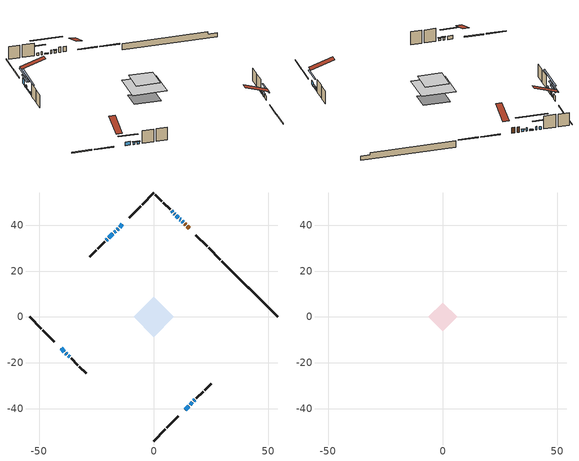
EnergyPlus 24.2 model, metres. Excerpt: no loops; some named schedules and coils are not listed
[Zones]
conditioned space
 floor adiabatic (AdiabaticFloorConstruction): -8.84,0 0,8.84 8.84,0 0,-8.84 z3.36
 floor foundation (Slab1 construction): -6.09,0.81 -0.81,6.09 6.09,-0.81 0.81,-6.09 z-1.49
 wall outside (RimJoist1 construction): 0,-54.14 5.13,-49.01 / -54.14,0 -49.01,-5.13 / 0,54.14 -5.13,49.01 / 29.13,25.01 24,30.14 z0.92:1.22
 wall outside (RimJoist2 construction): 5.78,-48.36 10.77,-43.37 / -48.36,-5.78 -43.37,-10.77 / -5.78,48.36 -10.77,43.37 / 23.35,30.79 18.35,35.79 z0.92:1.22
 wall outside (AdiabaticWallConstruction 1): 15.44,38.7 14.62,39.52 / 13.96,40.18 13.5,40.64 z0.92:2.95
 wall outside (AdiabaticWallConstruction): 12.85,41.29 12.38,41.76 / -20.25,33.89 -20.72,33.42 / 15.89,-38.25 16.83,-37.31 / -38.41,-15.73 -37.94,-16.2 / -37.28,-16.86 -36.76,-17.38 z0.92:1.78; -13.69,40.45 -14.95,39.19 z0.92:2.95; -15.61,38.54 -16.02,38.12 z0.92:1.61; -16.68,37.46 -17.18,36.96 z0.92:2.37; 13.69,-40.45 15.24,-38.9 z0.92:2.47; -40.45,-13.69 -39.06,-15.08 z0.92:2.27; 11.72,42.42 11.45,42.69 / 9.26,44.88 8.98,45.16 / 17.48,-36.66 17.92,-36.22 z0.92:2.14; 10.79,43.35 9.91,44.23 / -17.84,36.3 -19.59,34.55 z0.92:1.35; 8.32,45.82 7.84,46.3 z0.92:1.84
 wall outside (Wall1 construction): 18.57,-35.57 21.58,-32.56 / -36.1,-18.04 -33.1,-21.04 / -21.38,32.76 -24.38,29.76 / 7.18,46.96 4.18,49.96 z0.92:5.8
 wall outside (Wall2 construction): 22.23,-31.91 25.1,-29.04 / -32.44,-21.7 -29.58,-24.56 / -25.04,29.11 -27.9,26.24 / 3.52,50.62 0.66,53.48 z0.92:5.8
 wall foundation (FoundationWall1 construction): 29.79,24.35,-1.49 29.79,24.35,0.92 51.7,2.44,0.92 51.7,2.44,0.07 54.14,0,0.07 54.14,0,-1.49
 window (WindowConstruction): 12.85,41.29 12.38,41.76 z0.92:1.78
 window (WindowConstruction 6): -13.69,40.45 -14.95,39.19 z0.92:2.95
 window (WindowConstruction 7): -15.61,38.53 -16.02,38.12 z0.92:1.61
 window (WindowConstruction 8): -16.68,37.46 -17.18,36.96 z0.92:2.37
 window (WindowConstruction 9): 13.69,-40.45 15.24,-38.9 z0.92:2.47
 window (WindowConstruction 10): -40.45,-13.69 -39.06,-15.08 z0.92:2.27
 window (WindowConstruction 15): 11.72,42.42 11.45,42.69 z0.92:2.14
 window (WindowConstruction 13): 10.79,43.35 9.91,44.23 z0.92:1.35
 window (WindowConstruction 14): -17.84,36.3 -19.59,34.55 z0.92:1.35
 window (WindowConstruction 1): -20.25,33.89 -20.72,33.42 z0.92:1.78
 window (WindowConstruction 2): 15.89,-38.25 16.83,-37.31 z0.92:1.78
 window (WindowConstruction 3): -38.41,-15.73 -37.94,-16.2 z0.92:1.78
 window (WindowConstruction 4): -37.28,-16.86 -36.76,-17.38 z0.92:1.78
 window (WindowConstruction 11): 9.25,44.89 8.98,45.16 z0.92:2.14
 window (WindowConstruction 12): 17.49,-36.65 17.92,-36.22 z0.92:2.14
 window (WindowConstruction 5): 8.32,45.82 7.84,46.3 z0.92:1.83
 door (Door): 15.44,38.7 14.62,39.52 z0.92:2.95
 door (Door 1): 13.96,40.18 13.5,40.64 z0.92:2.95
 ceiling adiabatic (AdiabaticFloorConstruction): 0,-8.84 8.84,0 0,8.84 -8.84,0 z3.36
attic - vented
 floor to conditioned space (Floor1 construction Reversed): -6.25,0 0,6.25 6.25,0 0,-6.25 z5.8
 roof outside (Roof1 construction): 13.04,-41.1,5.8 6.95,-35.02,8.67 5.34,-36.62,8.67 11.43,-42.71,5.8; -41.1,-13.04,5.8 -35.02,-6.95,8.67 -36.62,-5.34,8.67 -42.71,-11.43,5.8; -13.04,41.1,5.8 -6.95,35.02,8.67 -5.34,36.62,8.67 -11.43,42.71,5.8; 16.09,38.05,5.8 10,31.96,8.67 11.61,30.36,8.67 17.7,36.44,5.8
shading: 12.24,41.9 12.99,41.15 13.28,41.44 12.53,42.19 z1.98; -16.82,37.32 -11.83,42.31 -12.12,42.6 -17.11,37.62 z5.59; -17.89,36.25 -13.74,40.4 -14.03,40.69 -18.18,36.54 z4.25; -19.12,35.02 -14.74,39.4 -15.03,39.69 -19.41,35.31 z5.11; 17.1,-37.04 11.83,-42.31 12.12,-42.6 17.39,-37.33 z5.11; -37.2,-16.94 -42.31,-11.83 -42.6,-12.12 -37.49,-17.23 z4.91; 6.15,47.99 14.55,39.59 14.84,39.88 6.44,48.28 z6.67; -23.35,30.79 -14.08,40.06 -14.37,40.36 -23.65,31.08 z6.67; -20.86,33.28 -20.11,34.03 -20.4,34.32 -21.15,33.57 z1.98; 16.97,-37.17 15.75,-38.39 16.04,-38.68 17.26,-37.46 z1.98; -37.73,-16.41 -38.62,-15.52 -38.91,-15.81 -38.02,-16.7 z2.08; -36.62,-17.52 -37.42,-16.72 -37.72,-17.01 -36.91,-17.81 z1.98; 5.97,48.17 10.19,43.95 10.48,44.24 6.26,48.46 z4.47
[Building]
Building 1: Terrain=Suburbs
[Site:Location]
Quebec Intl AP_QC: Latitude {deg}=46.8; Longitude {deg}=-71.38; Time Zone {hr}=-5; Elevation {m}=74; Keep Site Location Information=Yes
[Site:GroundTemperature:Shallow]
0.0108218, -2.24938, -2.43038, -1.3578, 2.94801, 7.23376, 10.9493, 13.303, 13.5029, 11.5886, 7.96783, 3.81355
[Site:WaterMainsTemperature]
Calculation Method=Schedule; Temperature Schedule=mains temperature schedule
[Material] Roughness=Rough; Thermal Absorptance=0.9
Name | Thickness {m} | Conductivity {W/m-K} | Density {kg/m3} | Specific Heat {J/kg-K} | Solar Absorptance | Visible Absorptance
asphalt or fiberglass shingles | 0.00635 | 0.162714 | 1121.4 | 1465.45 | 0.4 | 0.4
ceiling loosefill ins | 0.0846667 | 0.0480833 | 16.02 | 1046.75 | 0.7 | 0.7
ceiling stud and cavity | 0.1397 | 0.369005 | 65.682 | 1177.47 | 0.7 | 0.7
concrete 4.0 in. | 0.1016 | 1.803125 | 2242.8 | 837.4 | 0.7 | 0.7
concrete 8.0 in. | 0.2032 | 1.803125 | 2242.8 | 837.4 | 0.7 | 0.7
door material | 0.04445 | 0.0451087 | 512.64 | 1214.23 | 0.7 | 0.7
exterior vertical ins | 0.0348425 | 0.029427 | 32.04 | 1214.23 | 0.7 | 0.7
floor covering | 0.0127 | 0.0433444 | 54.468 | 1339.84 | 0.6 | 0.6
floor rigid ins; wall rigid ins 1 | 0.512978 | 0.029427 | 32.04 | 1214.23 | 0.7 | 0.7
floor stud and cavity | 0.1397 | 1.75129 | 37.0049 | 1207.88 | 0.7 | 0.7
furniture material conditioned space 1 | 0.1524 | 0.115458 | 640.8 | 1214.23 | 0.6 | 0.6
gypsum board | 0.0127 | 0.160291 | 801 | 837.4 | 0.6 | 0.6
gypsum board 1 | 0.0127 | 0.160291 | 801 | 837.4 | 0.7 | 0.7
osb sheathing 0.5 in. | 0.0127 | 0.115458 | 512.64 | 1214.23 | 0.7 | 0.7
osb sheathing 0.75 in. | 0.01905 | 0.115458 | 512.64 | 1214.23 | 0.7 | 0.7
osb sheathing 2.0 in. | 0.0508 | 0.115458 | 512.64 | 1214.23 | 0.7 | 0.7
rim joist rigid ins; wall rigid ins | 0.051816 | 0.029427 | 32.04 | 1214.23 | 0.7 | 0.7
rim joist stud and cavity | 0.0508 | 0.0547875 | 125.044 | 1163.47 | 0.6 | 0.6
rim joist stud and cavity 1 | 0.0508 | 0.299103 | 50.32683 | 1063.81 | 0.6 | 0.6
wall stud and cavity | 0.1397 | 0.152282 | 139.0536 | 1170.24 | 0.7 | 0.7
wall stud and cavity 1 | 0.1397 | 0.150835 | 139.0536 | 1170.24 | 0.7 | 0.7
wall stud and cavity 2 | 0.0889 | 0.380278 | 52.3479 | 1209.89 | 0.7 | 0.7
wall stud and cavity 3 | 0.0889 | 0.391764 | 83.0341 | 1211.67 | 0.7 | 0.7
wood siding | 0.0254 | 0.102417 | 544.68 | 1172.36 | 0.4 | 0.4
wood siding 1; wood siding 2; wood siding 3 | 0.0254 | 0.102417 | 544.68 | 1172.36 | 0.7 | 0.7
[WindowMaterial:SimpleGlazingSystem]
Name | U-Factor {W/m2-K} | Solar Heat Gain Coefficient
WindowMaterial | 2.44154 | 0.48
WindowMaterial 1 | 2.41315 | 0.49
WindowMaterial 10 | 2.60791 | 0.41
WindowMaterial 11 | 3.04568 | 0.44
WindowMaterial 2 | 2.4211 | 0.49
WindowMaterial 3 | 2.30186 | 0.55
WindowMaterial 4 | 2.5199 | 0.44
WindowMaterial 5 | 2.345014 | 0.52
WindowMaterial 6 | 2.23259 | 0.57
WindowMaterial 7 | 2.16786 | 0.6
WindowMaterial 8 | 2.992306 | 0.59
WindowMaterial 9 | 2.97754 | 0.61
[Construction]
AdiabaticFloorConstruction: floor stud and cavity, floor rigid ins, osb sheathing 0.75 in., floor covering
AdiabaticWallConstruction: wood siding 2, wall rigid ins 1, wall stud and cavity 2, gypsum board
AdiabaticWallConstruction 1: wood siding 3, wall rigid ins 1, wall stud and cavity 2, gypsum board
Door; Door 1: door material
Floor1 construction Reversed: gypsum board, ceiling stud and cavity, ceiling loosefill ins
FoundationWall1 construction: concrete 8.0 in., gypsum board 1
furniture construction conditioned space 1: furniture material conditioned space 1
PartitionWallConstruction: gypsum board, wall stud and cavity 3, gypsum board
RimJoist1 construction: wood siding 1, rim joist rigid ins, osb sheathing 2.0 in., rim joist stud and cavity
RimJoist2 construction: wood siding 1, rim joist stud and cavity 1
Roof1 construction: asphalt or fiberglass shingles
Slab1 construction: concrete 4.0 in.
Wall1 construction: wood siding, wall rigid ins, osb sheathing 0.5 in., wall stud and cavity, gypsum board
Wall2 construction: wood siding, wall rigid ins, osb sheathing 0.5 in., wall stud and cavity 1, gypsum board
WindowConstruction; WindowConstruction 1; WindowConstruction 2; WindowConstruction 3: WindowMaterial
WindowConstruction 10: WindowMaterial 7
WindowConstruction 11: WindowMaterial 8
WindowConstruction 12: WindowMaterial 9
WindowConstruction 13; WindowConstruction 14: WindowMaterial 10
WindowConstruction 15: WindowMaterial 11
WindowConstruction 4: WindowMaterial 1
WindowConstruction 5: WindowMaterial 2
WindowConstruction 6: WindowMaterial 3
WindowConstruction 7: WindowMaterial 4
WindowConstruction 8: WindowMaterial 5
WindowConstruction 9: WindowMaterial 6
[Zone] Multiplier=1; Part of Total Floor Area=Yes
Name | Volume {m3}
attic - vented | 36.3978
conditioned space | 615
[Space]
Name | Zone | Volume {m3}
attic - vented 1 | attic - vented | 36.3978
conditioned space 1 | conditioned space | 615
[ZoneInfiltration:EffectiveLeakageArea]
infil attic - vented 1: Zone or Space=attic - vented 1; Schedule=Always On Discrete; Effective Air Leakage Area {cm2}=2884.8; Stack Coefficient=0.000199559; Wind Coefficient=9.54456e-06
[ZoneMixing]
whole house fan mix: Zone or Space=attic - vented; Schedule=Always On Continuous; Design Flow Rate Calculation Method=Flow/Zone; Design Flow Rate {m3/s}=0; Source Zone or Space=conditioned space
[SurfaceProperty:ExposedFoundationPerimeter]
Slab1: Exposed Perimeter Calculation Method=TotalExposedPerimeter; Total Exposed Perimeter {m}=34.443
[InternalMass] Zone or ZoneList=conditioned space; Space or SpaceList=conditioned space 1
Name | Construction | Surface Area {m2}
furniture mass conditioned space 1 | furniture construction conditioned space 1 | 91.656
partition wall mass | PartitionWallConstruction | 229.14
[Lights]
interior lighting: Zone or ZoneList or Space or SpaceList=conditioned space 1; Schedule=interior lighting schedule; Design Level Calculation Method=LightingLevel; Lighting Level {W}=343.2; Return Air Fraction=0; Fraction Radiant=0.6; Fraction Visible=0.2; Fraction Replaceable=1
[People]
occupants: Zone or ZoneList or Space or SpaceList=conditioned space 1; Number of People Schedule=occupants schedule; Number of People Calculation Method=People; Number of People=3; Fraction Radiant=0.314171; Sensible Heat Fraction=0.56303; Activity Level Schedule=occupants activity schedule; Carbon Dioxide Generation Rate {m3/s-W}=0; Enable ASHRAE 55 Comfort Warnings=No; Mean Radiant Temperature Calculation Type=EnclosureAveraged
[ElectricEquipment] Zone or ZoneList or Space or SpaceList=conditioned space 1; Design Level Calculation Method=EquipmentLevel
Name | Schedule | Design Level {W} | Fraction Latent | Fraction Radiant | Fraction Lost
clothes dryer | clothes dryer schedule | 140.772 | 0.015 | 0.081 | 0.85
clothes washer | clothes washer schedule | 32.1985 | 0.03 | 0.162 | 0.7
cooking range | cooking range schedule | 215.147 | 0.08 | 0.432 | 0.2
dishwasher | dishwasher schedule | 66.8632 | 0.3 | 0.18 | 0.4
fridge | fridge schedule | 72.9452 | 0 | 0.6 | 0
mech vent house fan | mech vent house fan schedule | 0 | 0 | 0 | 1
mech vent house fan cfis | mech vent house fan cfis schedule | 0 | 0 | 0 | 0
mech vent range fan 0 | mech vent range fan 0 schedule | 57 | 0 | 0 | 1
misc plug loads | misc plug loads schedule | 494.7 | 0.045 | 0.513 | 0.1
whole house fan | Always On Discrete | 0 | 0 | 0 | 1
[OtherEquipment] Zone or ZoneList or Space or SpaceList=conditioned space 1; Design Level Calculation Method=EquipmentLevel
Name | Fuel Type | Schedule | Design Level {W} | Fraction Latent | Fraction Radiant | Fraction Lost
clothes dryer 1 | Electricity | clothes dryer schedule | 0 | 0.015 | 0.081 | 0.85
cooking range 1 | Electricity | cooking range schedule | 0 | 0.08 | 0.432 | 0.2
general water use latent | None | general water use schedule | 62.594 | 1 | 0 | 0
general water use sensible | None | general water use schedule | -61.6891 | 0 | 0.6 | 0
mech vent house fan latent load | None | Always On Discrete | 0 | 1 | 0 | 0
mech vent house fan sensible load | None | Always On Discrete | 0 | 0 | 0 | 0
water heater energy adjustment1 | Electricity | Always On Discrete | 0.01 | 0 | 0 | 1
[ZoneInfiltration:DesignFlowRate] Zone or ZoneList or Space or SpaceList=conditioned space 1; Schedule=Always On Discrete; Design Flow Rate Calculation Method=Flow/Zone; Design Flow Rate {m3/s}=0
infil flow; natural vent flow; whole house fan flow
[ZoneControl:Thermostat]
conditioned space Thermostat: Zone or ZoneList=conditioned space; Control Type Schedule=conditioned space Thermostat Schedule; Control 1=conditioned space temperature setpoint; Temperature Difference Between Cutout And Setpoint {deltaC}=0
[ThermostatSetpoint:DualSetpoint]
conditioned space temperature setpoint: Heating Setpoint Temperature Schedule=heating setpoint; Cooling Setpoint Temperature Schedule=cooling setpoint
[AirLoopHVAC:UnitarySystem]
unit heater unitary system: Control Type=Load; Controlling Zone or Thermostat Location=conditioned space; Dehumidification Control Type=None; Availability Schedule=Always On Discrete; Supply Fan=unit heater supply fan; Fan Placement=BlowThrough; Supply Air Fan Operating Mode Schedule=unit heater auto fan schedule; Heating Coil=unit heater htg coil; DX Heating Coil Sizing Ratio=1; Use DOAS DX Cooling Coil=No; Minimum Supply Air Temperature {C}=2; Latent Load Control=SensibleOnlyLoadControl; Cooling Supply Air Flow Rate Method=None; Heating Supply Air Flow Rate Method=SupplyAirFlowRate; Heating Supply Air Flow Rate {m3/s}=0.00141584; No Load Supply Air Flow Rate Method=SupplyAirFlowRate; No Load Supply Air Flow Rate {m3/s}=0; No Load Supply Air Flow Rate Control Set To Low Speed=Yes; Maximum Supply Air Temperature {C}=48.8889; Maximum Outdoor Dry-Bulb Temperature for Supplemental Heater Operation {C}=21; Ancillary On-Cycle Electric Power {W}=0; Ancillary Off-Cycle Electric Power {W}=0
[Zone equipment]
conditioned space: electric baseboard, unit heater unitary system
[Foundation:Kiva]
Foundation Kiva 1: Initial Indoor Air Temperature {C}=18; Wall Height Above Grade {m}=0.919978; Wall Depth Below Slab {m}=0.2032; Custom Block Material Name 1=exterior vertical ins; Custom Block Depth 1 {m}=2.40999; Custom Block X Position 1 {m}=0.2159; Custom Block Z Position 1 {m}=0
[Foundation:Kiva:Settings]
Soil Conductivity {W/m-K}=0.849921; Soil Density {kg/m3}=1842.3; Soil Specific Heat {J/kg-K}=418.7; Ground Solar Absorptivity=0.9; Ground Thermal Absorptivity=0.9; Ground Surface Roughness {m}=0.03; Far-Field Width {m}=40; Deep-Ground Boundary Condition=ZeroFlux; Deep-Ground Depth {m}=40; Minimum Cell Dimension {m}=0.2; Maximum Cell Growth Coefficient=3; Simulation Timestep=Timestep
[Exterior:Lights]
exterior lighting: Schedule=exterior lighting schedule; Design Level {W}=75.6
[EnergyManagementSystem:Sensor] Output:Variable or Output:Meter Index Key=conditioned space
Name | Output:Variable or Output:Meter
conditioned_space_clg_unmet_s | Zone Cooling Setpoint Not Met Time
conditioned_space_htg_unmet_s | Zone Heating Setpoint Not Met Time
fridge_tin_s; tin_s; tin_s_1 | Zone Mean Air Temperature
tout_s | Zone Outdoor Air Drybulb Temperature
win_s | Zone Air Humidity Ratio
[Schedule:Constant]
Name | Hourly Value
Always On Continuous; mech vent house fan schedule; mech vent house fan cfis schedule; Always On Discrete | 1
occupants activity schedule | 117.228
fridge schedule; unit heater auto fan schedule | 0
[Schedule:Week:Daily]
interior lighting schedule Week Rule - Jan1-Jan27: interior lighting schedule day, interior lighting schedule day, interior lighting schedule day, interior lighting schedule day, interior lighting schedule day, interior lighting schedule day, interior lighting schedule day, interior lighting schedule default day, interior lighting schedule default day, interior lighting schedule default day, interior lighting schedule default day, interior lighting schedule default day
interior lighting schedule Week Rule - Jan28-Feb3: interior lighting schedule day, interior lighting schedule day, interior lighting schedule day, interior lighting schedule day, interior lighting schedule day 1, interior lighting schedule day 1, interior lighting schedule day 1, interior lighting schedule default day, interior lighting schedule default day, interior lighting schedule default day, interior lighting schedule default day, interior lighting schedule default day
interior lighting schedule Week Rule - Feb4-Feb24: interior lighting schedule day 1, interior lighting schedule day 1, interior lighting schedule day 1, interior lighting schedule day 1, interior lighting schedule day 1, interior lighting schedule day 1, interior lighting schedule day 1, interior lighting schedule default day, interior lighting schedule default day, interior lighting schedule default day, interior lighting schedule default day, interior lighting schedule default day
interior lighting schedule Week Rule - Feb25-Mar3: interior lighting schedule day 1, interior lighting schedule day 1, interior lighting schedule day 1, interior lighting schedule day 1, interior lighting schedule day 2, interior lighting schedule day 2, interior lighting schedule day 2, interior lighting schedule default day, interior lighting schedule default day, interior lighting schedule default day, interior lighting schedule default day, interior lighting schedule default day
interior lighting schedule Week Rule - Mar4-Mar31: interior lighting schedule day 2, interior lighting schedule day 2, interior lighting schedule day 2, interior lighting schedule day 2, interior lighting schedule day 2, interior lighting schedule day 2, interior lighting schedule day 2, interior lighting schedule default day, interior lighting schedule default day, interior lighting schedule default day, interior lighting schedule default day, interior lighting schedule default day
interior lighting schedule Week Rule - Apr1-Apr28: interior lighting schedule day 3, interior lighting schedule day 3, interior lighting schedule day 3, interior lighting schedule day 3, interior lighting schedule day 3, interior lighting schedule day 3, interior lighting schedule day 3, interior lighting schedule default day, interior lighting schedule default day, interior lighting schedule default day, interior lighting schedule default day, interior lighting schedule default day
interior lighting schedule Week Rule - Apr29-May5: interior lighting schedule day 3, interior lighting schedule day 3, interior lighting schedule day 4, interior lighting schedule day 4, interior lighting schedule day 4, interior lighting schedule day 4, interior lighting schedule day 4, interior lighting schedule default day, interior lighting schedule default day, interior lighting schedule default day, interior lighting schedule default day, interior lighting schedule default day
interior lighting schedule Week Rule - May6-May26: interior lighting schedule day 4, interior lighting schedule day 4, interior lighting schedule day 4, interior lighting schedule day 4, interior lighting schedule day 4, interior lighting schedule day 4, interior lighting schedule day 4, interior lighting schedule default day, interior lighting schedule default day, interior lighting schedule default day, interior lighting schedule default day, interior lighting schedule default day
interior lighting schedule Week Rule - May27-Jun2: interior lighting schedule day 4, interior lighting schedule day 4, interior lighting schedule day 4, interior lighting schedule day 4, interior lighting schedule day 4, interior lighting schedule day 5, interior lighting schedule day 5, interior lighting schedule default day, interior lighting schedule default day, interior lighting schedule default day, interior lighting schedule default day, interior lighting schedule default day
interior lighting schedule Week Rule - Jun3-Jun30: interior lighting schedule day 5, interior lighting schedule day 5, interior lighting schedule day 5, interior lighting schedule day 5, interior lighting schedule day 5, interior lighting schedule day 5, interior lighting schedule day 5, interior lighting schedule default day, interior lighting schedule default day, interior lighting schedule default day, interior lighting schedule default day, interior lighting schedule default day
interior lighting schedule Week Rule - Jul1-Jul28: interior lighting schedule day 6, interior lighting schedule day 6, interior lighting schedule day 6, interior lighting schedule day 6, interior lighting schedule day 6, interior lighting schedule day 6, interior lighting schedule day 6, interior lighting schedule default day, interior lighting schedule default day, interior lighting schedule default day, interior lighting schedule default day, interior lighting schedule default day
interior lighting schedule Week Rule - Jul29-Aug4: interior lighting schedule day 6, interior lighting schedule day 6, interior lighting schedule day 6, interior lighting schedule day 7, interior lighting schedule day 7, interior lighting schedule day 7, interior lighting schedule day 7, interior lighting schedule default day, interior lighting schedule default day, interior lighting schedule default day, interior lighting schedule default day, interior lighting schedule default day
interior lighting schedule Week Rule - Aug5-Aug25: interior lighting schedule day 7, interior lighting schedule day 7, interior lighting schedule day 7, interior lighting schedule day 7, interior lighting schedule day 7, interior lighting schedule day 7, interior lighting schedule day 7, interior lighting schedule default day, interior lighting schedule default day, interior lighting schedule default day, interior lighting schedule default day, interior lighting schedule default day
interior lighting schedule Week Rule - Aug26-Sep1: interior lighting schedule day 7, interior lighting schedule day 7, interior lighting schedule day 7, interior lighting schedule day 7, interior lighting schedule day 7, interior lighting schedule day 7, interior lighting schedule day 8, interior lighting schedule default day, interior lighting schedule default day, interior lighting schedule default day, interior lighting schedule default day, interior lighting schedule default day
interior lighting schedule Week Rule - Sep2-Sep29: interior lighting schedule day 8, interior lighting schedule day 8, interior lighting schedule day 8, interior lighting schedule day 8, interior lighting schedule day 8, interior lighting schedule day 8, interior lighting schedule day 8, interior lighting schedule default day, interior lighting schedule default day, interior lighting schedule default day, interior lighting schedule default day, interior lighting schedule default day
interior lighting schedule Week Rule - Sep30-Oct6: interior lighting schedule day 8, interior lighting schedule day 9, interior lighting schedule day 9, interior lighting schedule day 9, interior lighting schedule day 9, interior lighting schedule day 9, interior lighting schedule day 9, interior lighting schedule default day, interior lighting schedule default day, interior lighting schedule default day, interior lighting schedule default day, interior lighting schedule default day
interior lighting schedule Week Rule - Oct7-Oct27: interior lighting schedule day 9, interior lighting schedule day 9, interior lighting schedule day 9, interior lighting schedule day 9, interior lighting schedule day 9, interior lighting schedule day 9, interior lighting schedule day 9, interior lighting schedule default day, interior lighting schedule default day, interior lighting schedule default day, interior lighting schedule default day, interior lighting schedule default day
interior lighting schedule Week Rule - Oct28-Nov3: interior lighting schedule day 9, interior lighting schedule day 9, interior lighting schedule day 9, interior lighting schedule day 9, interior lighting schedule day 10, interior lighting schedule day 10, interior lighting schedule day 10, interior lighting schedule default day, interior lighting schedule default day, interior lighting schedule default day, interior lighting schedule default day, interior lighting schedule default day
interior lighting schedule Week Rule - Nov4-Nov24: interior lighting schedule day 10, interior lighting schedule day 10, interior lighting schedule day 10, interior lighting schedule day 10, interior lighting schedule day 10, interior lighting schedule day 10, interior lighting schedule day 10, interior lighting schedule default day, interior lighting schedule default day, interior lighting schedule default day, interior lighting schedule default day, interior lighting schedule default day
interior lighting schedule Week Rule - Nov25-Dec1: interior lighting schedule day 10, interior lighting schedule day 10, interior lighting schedule day 10, interior lighting schedule day 10, interior lighting schedule day 10, interior lighting schedule day 10, interior lighting schedule day 11, interior lighting schedule default day, interior lighting schedule default day, interior lighting schedule default day, interior lighting schedule default day, interior lighting schedule default day
interior lighting schedule Week Rule - Dec2-Dec31: interior lighting schedule day 11, interior lighting schedule day 11, interior lighting schedule day 11, interior lighting schedule day 11, interior lighting schedule day 11, interior lighting schedule day 11, interior lighting schedule day 11, interior lighting schedule default day, interior lighting schedule default day, interior lighting schedule default day, interior lighting schedule default day, interior lighting schedule default day
occupants schedule Week Rule - Jan1-Dec31: occupants schedule day, occupants schedule day, occupants schedule day, occupants schedule day, occupants schedule day, occupants schedule day, occupants schedule day, occupants schedule default day, occupants schedule default day, occupants schedule default day, occupants schedule default day, occupants schedule default day
clothes dryer schedule Week Rule - Jan1-Dec31: clothes dryer schedule day, clothes dryer schedule day, clothes dryer schedule day, clothes dryer schedule day, clothes dryer schedule day, clothes dryer schedule day, clothes dryer schedule day, clothes dryer schedule default day, clothes dryer schedule default day, clothes dryer schedule default day, clothes dryer schedule default day, clothes dryer schedule default day
clothes washer schedule Week Rule - Jan1-Dec31: clothes washer schedule day, clothes washer schedule day, clothes washer schedule day, clothes washer schedule day, clothes washer schedule day, clothes washer schedule day, clothes washer schedule day, clothes washer schedule default day, clothes washer schedule default day, clothes washer schedule default day, clothes washer schedule default day, clothes washer schedule default day
cooking range schedule Week Rule - Jan1-Dec31: cooking range schedule day, cooking range schedule day, cooking range schedule day, cooking range schedule day, cooking range schedule day, cooking range schedule day, cooking range schedule day, cooking range schedule default day, cooking range schedule default day, cooking range schedule default day, cooking range schedule default day, cooking range schedule default day
dishwasher schedule Week Rule - Jan1-Dec31: dishwasher schedule day, dishwasher schedule day, dishwasher schedule day, dishwasher schedule day, dishwasher schedule day, dishwasher schedule day, dishwasher schedule day, dishwasher schedule default day, dishwasher schedule default day, dishwasher schedule default day, dishwasher schedule default day, dishwasher schedule default day
mech vent range fan 0 schedule Week Rule - Jan1-Dec31: mech vent range fan 0 schedule day, mech vent range fan 0 schedule day, mech vent range fan 0 schedule day, mech vent range fan 0 schedule day, mech vent range fan 0 schedule day, mech vent range fan 0 schedule day, mech vent range fan 0 schedule day, mech vent range fan 0 schedule default day, mech vent range fan 0 schedule default day, mech vent range fan 0 schedule default day, mech vent range fan 0 schedule default day, mech vent range fan 0 schedule default day
misc plug loads schedule Week Rule - Jan1-Dec31: misc plug loads schedule day, misc plug loads schedule day, misc plug loads schedule day, misc plug loads schedule day, misc plug loads schedule day, misc plug loads schedule day, misc plug loads schedule day, misc plug loads schedule default day, misc plug loads schedule default day, misc plug loads schedule default day, misc plug loads schedule default day, misc plug loads schedule default day
general water use schedule Week Rule - Jan1-Dec31: general water use schedule day, general water use schedule day, general water use schedule day, general water use schedule day, general water use schedule day, general water use schedule day, general water use schedule day, general water use schedule default day, general water use schedule default day, general water use schedule default day, general water use schedule default day, general water use schedule default day
exterior lighting schedule Week Rule - Jan1-Jan27: exterior lighting schedule day, exterior lighting schedule day, exterior lighting schedule day, exterior lighting schedule day, exterior lighting schedule day, exterior lighting schedule day, exterior lighting schedule day, exterior lighting schedule default day, exterior lighting schedule default day, exterior lighting schedule default day, exterior lighting schedule default day, exterior lighting schedule default day
exterior lighting schedule Week Rule - Jan28-Feb3: exterior lighting schedule day, exterior lighting schedule day, exterior lighting schedule day, exterior lighting schedule day, exterior lighting schedule day 1, exterior lighting schedule day 1, exterior lighting schedule day 1, exterior lighting schedule default day, exterior lighting schedule default day, exterior lighting schedule default day, exterior lighting schedule default day, exterior lighting schedule default day
exterior lighting schedule Week Rule - Feb4-Feb24: exterior lighting schedule day 1, exterior lighting schedule day 1, exterior lighting schedule day 1, exterior lighting schedule day 1, exterior lighting schedule day 1, exterior lighting schedule day 1, exterior lighting schedule day 1, exterior lighting schedule default day, exterior lighting schedule default day, exterior lighting schedule default day, exterior lighting schedule default day, exterior lighting schedule default day
exterior lighting schedule Week Rule - Feb25-Mar3: exterior lighting schedule day 1, exterior lighting schedule day 1, exterior lighting schedule day 1, exterior lighting schedule day 1, exterior lighting schedule day 2, exterior lighting schedule day 2, exterior lighting schedule day 2, exterior lighting schedule default day, exterior lighting schedule default day, exterior lighting schedule default day, exterior lighting schedule default day, exterior lighting schedule default day
exterior lighting schedule Week Rule - Mar4-Mar31: exterior lighting schedule day 2, exterior lighting schedule day 2, exterior lighting schedule day 2, exterior lighting schedule day 2, exterior lighting schedule day 2, exterior lighting schedule day 2, exterior lighting schedule day 2, exterior lighting schedule default day, exterior lighting schedule default day, exterior lighting schedule default day, exterior lighting schedule default day, exterior lighting schedule default day
exterior lighting schedule Week Rule - Apr1-Apr28: exterior lighting schedule day 3, exterior lighting schedule day 3, exterior lighting schedule day 3, exterior lighting schedule day 3, exterior lighting schedule day 3, exterior lighting schedule day 3, exterior lighting schedule day 3, exterior lighting schedule default day, exterior lighting schedule default day, exterior lighting schedule default day, exterior lighting schedule default day, exterior lighting schedule default day
exterior lighting schedule Week Rule - Apr29-May5: exterior lighting schedule day 3, exterior lighting schedule day 3, exterior lighting schedule day 4, exterior lighting schedule day 4, exterior lighting schedule day 4, exterior lighting schedule day 4, exterior lighting schedule day 4, exterior lighting schedule default day, exterior lighting schedule default day, exterior lighting schedule default day, exterior lighting schedule default day, exterior lighting schedule default day
exterior lighting schedule Week Rule - May6-May26: exterior lighting schedule day 4, exterior lighting schedule day 4, exterior lighting schedule day 4, exterior lighting schedule day 4, exterior lighting schedule day 4, exterior lighting schedule day 4, exterior lighting schedule day 4, exterior lighting schedule default day, exterior lighting schedule default day, exterior lighting schedule default day, exterior lighting schedule default day, exterior lighting schedule default day
exterior lighting schedule Week Rule - May27-Jun2: exterior lighting schedule day 4, exterior lighting schedule day 4, exterior lighting schedule day 4, exterior lighting schedule day 4, exterior lighting schedule day 4, exterior lighting schedule day 5, exterior lighting schedule day 5, exterior lighting schedule default day, exterior lighting schedule default day, exterior lighting schedule default day, exterior lighting schedule default day, exterior lighting schedule default day
exterior lighting schedule Week Rule - Jun3-Jun30: exterior lighting schedule day 5, exterior lighting schedule day 5, exterior lighting schedule day 5, exterior lighting schedule day 5, exterior lighting schedule day 5, exterior lighting schedule day 5, exterior lighting schedule day 5, exterior lighting schedule default day, exterior lighting schedule default day, exterior lighting schedule default day, exterior lighting schedule default day, exterior lighting schedule default day
exterior lighting schedule Week Rule - Jul1-Jul28: exterior lighting schedule day 6, exterior lighting schedule day 6, exterior lighting schedule day 6, exterior lighting schedule day 6, exterior lighting schedule day 6, exterior lighting schedule day 6, exterior lighting schedule day 6, exterior lighting schedule default day, exterior lighting schedule default day, exterior lighting schedule default day, exterior lighting schedule default day, exterior lighting schedule default day
exterior lighting schedule Week Rule - Jul29-Aug4: exterior lighting schedule day 6, exterior lighting schedule day 6, exterior lighting schedule day 6, exterior lighting schedule day 7, exterior lighting schedule day 7, exterior lighting schedule day 7, exterior lighting schedule day 7, exterior lighting schedule default day, exterior lighting schedule default day, exterior lighting schedule default day, exterior lighting schedule default day, exterior lighting schedule default day
exterior lighting schedule Week Rule - Aug5-Aug25: exterior lighting schedule day 7, exterior lighting schedule day 7, exterior lighting schedule day 7, exterior lighting schedule day 7, exterior lighting schedule day 7, exterior lighting schedule day 7, exterior lighting schedule day 7, exterior lighting schedule default day, exterior lighting schedule default day, exterior lighting schedule default day, exterior lighting schedule default day, exterior lighting schedule default day
[Schedule:Year]
interior lighting schedule: interior lighting schedule Week Rule - Jan1-Jan27, 1, 1, 1, 27, interior lighting schedule Week Rule - Jan28-Feb3, 1, 28, 2, 3, interior lighting schedule Week Rule - Feb4-Feb24, 2, 4, 2, 24, interior lighting schedule Week Rule - Feb25-Mar3, 2, 25, 3, 3, interior lighting schedule Week Rule - Mar4-Mar31, 3, 4, 3, 31, interior lighting schedule Week Rule - Apr1-Apr28, 4, 1, 4, 28, interior lighting schedule Week Rule - Apr29-May5, 4, 29, 5, 5, interior lighting schedule Week Rule - May6-May26, 5, 6, 5, 26, interior lighting schedule Week Rule - May27-Jun2, 5, 27, 6, 2, interior lighting schedule Week Rule - Jun3-Jun30, 6, 3, 6, 30, interior lighting schedule Week Rule - Jul1-Jul28, 7, 1, 7, 28, interior lighting schedule Week Rule - Jul29-Aug4, 7, 29, 8, 4, interior lighting schedule Week Rule - Aug5-Aug25, 8, 5, 8, 25, interior lighting schedule Week Rule - Aug26-Sep1, 8, 26, 9, 1, interior lighting schedule Week Rule - Sep2-Sep29, 9, 2, 9, 29, interior lighting schedule Week Rule - Sep30-Oct6, 9, 30, 10, 6, interior lighting schedule Week Rule - Oct7-Oct27, 10, 7, 10, 27, interior lighting schedule Week Rule - Oct28-Nov3, 10, 28, 11, 3, interior lighting schedule Week Rule - Nov4-Nov24, 11, 4, 11, 24, interior lighting schedule Week Rule - Nov25-Dec1, 11, 25, 12, 1, interior lighting schedule Week Rule - Dec2-Dec31, 12, 2, 12, 31
occupants schedule: occupants schedule Week Rule - Jan1-Dec31, 1, 1, 12, 31
clothes dryer schedule: clothes dryer schedule Week Rule - Jan1-Dec31, 1, 1, 12, 31
clothes washer schedule: clothes washer schedule Week Rule - Jan1-Dec31, 1, 1, 12, 31
cooking range schedule: cooking range schedule Week Rule - Jan1-Dec31, 1, 1, 12, 31
dishwasher schedule: dishwasher schedule Week Rule - Jan1-Dec31, 1, 1, 12, 31
mech vent range fan 0 schedule: mech vent range fan 0 schedule Week Rule - Jan1-Dec31, 1, 1, 12, 31
misc plug loads schedule: misc plug loads schedule Week Rule - Jan1-Dec31, 1, 1, 12, 31
general water use schedule: general water use schedule Week Rule - Jan1-Dec31, 1, 1, 12, 31
exterior lighting schedule: exterior lighting schedule Week Rule - Jan1-Jan27, 1, 1, 1, 27, exterior lighting schedule Week Rule - Jan28-Feb3, 1, 28, 2, 3, exterior lighting schedule Week Rule - Feb4-Feb24, 2, 4, 2, 24, exterior lighting schedule Week Rule - Feb25-Mar3, 2, 25, 3, 3, exterior lighting schedule Week Rule - Mar4-Mar31, 3, 4, 3, 31, exterior lighting schedule Week Rule - Apr1-Apr28, 4, 1, 4, 28, exterior lighting schedule Week Rule - Apr29-May5, 4, 29, 5, 5, exterior lighting schedule Week Rule - May6-May26, 5, 6, 5, 26, exterior lighting schedule Week Rule - May27-Jun2, 5, 27, 6, 2, exterior lighting schedule Week Rule - Jun3-Jun30, 6, 3, 6, 30, exterior lighting schedule Week Rule - Jul1-Jul28, 7, 1, 7, 28, exterior lighting schedule Week Rule - Jul29-Aug4, 7, 29, 8, 4, exterior lighting schedule Week Rule - Aug5-Aug25, 8, 5, 8, 25, exterior lighting schedule Week Rule - Aug26-Sep1, 8, 26, 9, 1, exterior lighting schedule Week Rule - Sep2-Sep29, 9, 2, 9, 29, exterior lighting schedule Week Rule - Sep30-Oct6, 9, 30, 10, 6, exterior lighting schedule Week Rule - Oct7-Oct27, 10, 7, 10, 27, exterior lighting schedule Week Rule - Oct28-Nov3, 10, 28, 11, 3, exterior lighting schedule Week Rule - Nov4-Nov24, 11, 4, 11, 24, exterior lighting schedule Week Rule - Nov25-Dec1, 11, 25, 12, 1, exterior lighting schedule Week Rule - Dec2-Dec31, 12, 2, 12, 31
[Schedule:Compact]
conditioned space Thermostat Schedule: Through: 12/31, For: AllDays, Until: 24:00, 4
mains temperature schedule: Through: 01/01, For: AllDays, Until: 24:00, 5.175, Through: 01/02, For: AllDays, Until: 24:00, 5.10167, Through: 01/03, For: AllDays, Until: 24:00, 5.02889, Through: 01/04, For: AllDays, Until: 24:00, 4.95778, Through: 01/05, For: AllDays, Until: 24:00, 4.88778, Through: 01/06, For: AllDays, Until: 24:00, 4.81833, Through: 01/07, For: AllDays, Until: 24:00, 4.75056, Through: 01/08, For: AllDays, Until: 24:00, 4.68389, Through: 01/09, For: AllDays, Until: 24:00, 4.61833, Through: 01/10, For: AllDays, Until: 24:00, 4.55389, Through: 01/11, For: AllDays, Until: 24:00, 4.49056, Through: 01/12, For: AllDays, Until: 24:00, 4.42889, Through: 01/13, For: AllDays, Until: 24:00, 4.36778, Through: 01/14, For: AllDays, Until: 24:00, 4.30889, Through: 01/15, For: AllDays, Until: 24:00, 4.25056, Through: 01/16, For: AllDays, Until: 24:00, 4.19389, Through: 01/17, For: AllDays, Until: 24:00, 4.13833, Through: 01/18, For: AllDays, Until: 24:00, 4.08444, Through: 01/19, For: AllDays, Until: 24:00, 4.03167, Through: 01/20, For: AllDays, Until: 24:00, 3.98056, Through: 01/21, For: AllDays, Until: 24:00, 3.93056, Through: 01/22, For: AllDays, Until: 24:00, 3.88222, Through: 01/23, For: AllDays, Until: 24:00, 3.835, Through: 01/24, For: AllDays, Until: 24:00, 3.78944, Through: 01/25, For: AllDays, Until: 24:00, 3.74556, Through: 01/26, For: AllDays, Until: 24:00, 3.70278, Through: 01/27, For: AllDays, Until: 24:00, 3.66167, Through: 01/28, For: AllDays, Until: 24:00, 3.62167, Through: 01/29, For: AllDays, Until: 24:00, 3.58389, Through: 01/30, For: AllDays, Until: 24:00, 3.54722, Through: 01/31, For: AllDays, Until: 24:00, 3.51167, Through: 02/01, For: AllDays, Until: 24:00, 3.47833, Through: 02/02, For: AllDays, Until: 24:00, 3.44611, Through: 02/03, For: AllDays, Until: 24:00, 3.41556, Through: 02/04, For: AllDays, Until: 24:00, 3.38667, Through: 02/05, For: AllDays, Until: 24:00, 3.35944, Through: 02/06, For: AllDays, Until: 24:00, 3.33389, Through: 02/07, For: AllDays, Until: 24:00, 3.30944, Through: 02/08, For: AllDays, Until: 24:00, 3.28667, Through: 02/09, For: AllDays, Until: 24:00, 3.26611, Through: 02/10, For: AllDays, Until: 24:00, 3.24667, Through: 02/11, For: AllDays, Until: 24:00, 3.22889, Through: 02/12, For: AllDays, Until: 24:00, 3.21278, Through: 02/13, For: AllDays, Until: 24:00, 3.19833, Through: 02/14, For: AllDays, Until: 24:00, 3.18556, Through: 02/15, For: AllDays, Until: 24:00, 3.17389, Through: 02/16, For: AllDays, Until: 24:00, 3.16444, Through: 02/17, For: AllDays, Until: 24:00, 3.15667, Through: 02/18, For: AllDays, Until: 24:00, 3.15056, Through: 02/19, For: AllDays, Until: 24:00, 3.14556, Through: 02/20, For: AllDays, Until: 24:00, 3.14278, Through: 02/21, For: AllDays, Until: 24:00, 3.14111, Through: 02/22, For: AllDays, Until: 24:00, 3.14167, Through: 02/23, For: AllDays, Until: 24:00, 3.14333, Through: 02/24, For: AllDays, Until: 24:00, 3.14722, Through: 02/25, For: AllDays, Until: 24:00, 3.15222, Through: 02/26, For: AllDays, Until: 24:00, 3.15944, Through: 02/27, For: AllDays, Until: 24:00, 3.16778, Through: 02/28, For: AllDays, Until: 24:00, 3.17778, Through: 03/01, For: AllDays, Until: 24:00, 3.18944, Through: 03/02, For: AllDays, Until: 24:00, 3.20333, Through: 03/03, For: AllDays, Until: 24:00, 3.21833, Through: 03/04, For: AllDays, Until: 24:00, 3.235, Through: 03/05, For: AllDays, Until: 24:00, 3.25333, Through: 03/06, For: AllDays, Until: 24:00, 3.27333, Through: 03/07, For: AllDays, Until: 24:00, 3.29444, Through: 03/08, For: AllDays, Until: 24:00, 3.31778, Through: 03/09, For: AllDays, Until: 24:00, 3.34222, Through: 03/10, For: AllDays, Until: 24:00, 3.36889, Through: 03/11, For: AllDays, Until: 24:00, 3.39667, Through: 03/12, For: AllDays, Until: 24:00, 3.42611, Through: 03/13, For: AllDays, Until: 24:00, 3.45722, Through: 03/14, For: AllDays, Until: 24:00, 3.49, Through: 03/15, For: AllDays, Until: 24:00, 3.52389, Through: 03/16, For: AllDays, Until: 24:00, 3.55944, Through: 03/17, For: AllDays, Until: 24:00, 3.59667, Through: 03/18, For: AllDays, Until: 24:00, 3.63556, Through: 03/19, For: AllDays, Until: 24:00, 3.67556, Through: 03/20, For: AllDays, Until: 24:00, 3.71722, Through: 03/21, For: AllDays, Until: 24:00, 3.76056, Through: 03/22, For: AllDays, Until: 24:00, 3.80556, Through: 03/23, For: AllDays, Until: 24:00, 3.85111, Through: 03/24, For: AllDays, Until: 24:00, 3.89889, Through: 03/25, For: AllDays, Until: 24:00, 3.94778, Through: 03/26, For: AllDays, Until: 24:00, 3.99833, Through: 03/27, For: AllDays, Until: 24:00, 4.05, Through: 03/28, For: AllDays, Until: 24:00, 4.10333, Through: 03/29, For: AllDays, Until: 24:00, 4.15778, Through: 03/30, For: AllDays, Until: 24:00, 4.21333, Through: 03/31, For: AllDays, Until: 24:00, 4.27056, Through: 04/01, For: AllDays, Until: 24:00, 4.32944, Through: 04/02, For: AllDays, Until: 24:00, 4.38889, Through: 04/03, For: AllDays, Until: 24:00, 4.45, Through: 04/04, For: AllDays, Until: 24:00, 4.51222, Through: 04/05, For: AllDays, Until: 24:00, 4.57611, Through: 04/06, For: AllDays, Until: 24:00, 4.64056, Through: 04/07, For: AllDays, Until: 24:00, 4.70667, Through: 04/08, For: AllDays, Until: 24:00, 4.77389, Through: 04/09, For: AllDays, Until: 24:00, 4.84222, Through: 04/10, For: AllDays, Until: 24:00, 4.91167, Through: 04/11, For: AllDays, Until: 24:00, 4.98278, Through: 04/12, For: AllDays, Until: 24:00, 5.05444, Through: 04/13, For: AllDays, Until: 24:00, 5.12722, Through: 04/14, For: AllDays, Until: 24:00, 5.20111, Through: 04/15, For: AllDays, Until: 24:00, 5.27611, Through: 04/16, For: AllDays, Until: 24:00, 5.35167, Through: 04/17, For: AllDays, Until: 24:00, 5.42889, Through: 04/18, For: AllDays, Until: 24:00, 5.50667, Through: 04/19, For: AllDays, Until: 24:00, 5.58556, Through: 04/20, For: AllDays, Until: 24:00, 5.665, Through: 04/21, For: AllDays, Until: 24:00, 5.74611, Through: 04/22, For: AllDays, Until: 24:00, 5.82722, Through: 04/23, For: AllDays, Until: 24:00, 5.91, Through: 04/24, For: AllDays, Until: 24:00, 5.99278, Through: 04/25, For: AllDays, Until: 24:00, 6.07722, Through: 04/26, For: AllDays, Until: 24:00, 6.16167, Through: 04/27, For: AllDays, Until: 24:00, 6.24722, Through: 04/28, For: AllDays, Until: 24:00, 6.33389, Through: 04/29, For: AllDays, Until: 24:00, 6.42056, Through: 04/30, For: AllDays, Until: 24:00, 6.50833, Through: 05/01, For: AllDays, Until: 24:00, 6.59667, Through: 05/02, For: AllDays, Until: 24:00, 6.68556, Through: 05/03, For: AllDays, Until: 24:00, 6.775, Through: 05/04, For: AllDays, Until: 24:00, 6.86556, Through: 05/05, For: AllDays, Until: 24:00, 6.95611, Through: 05/06, For: AllDays, Until: 24:00, 7.04722, Through: 05/07, For: AllDays, Until: 24:00, 7.13889, Through: 05/08, For: AllDays, Until: 24:00, 7.23111, Through: 05/09, For: AllDays, Until: 24:00, 7.32333, Through: 05/10, For: AllDays, Until: 24:00, 7.41667, Through: 05/11, For: AllDays, Until: 24:00, 7.51, Through: 05/12, For: AllDays, Until: 24:00, 7.60389, Through: 05/13, For: AllDays, Until: 24:00, 7.69778, Through: 05/14, For: AllDays, Until: 24:00, 7.79222, Through: 05/15, For: AllDays, Until: 24:00, 7.88667, Through: 05/16, For: AllDays, Until: 24:00, 7.98167, Through: 05/17, For: AllDays, Until: 24:00, 8.07667, Through: 05/18, For: AllDays, Until: 24:00, 8.17167, Through: 05/19, For: AllDays, Until: 24:00, 8.26722, Through: 05/20, For: AllDays, Until: 24:00, 8.36278, Through: 05/21, For: AllDays, Until: 24:00, 8.45833, Through: 05/22, For: AllDays, Until: 24:00, 8.55444, Through: 05/23, For: AllDays, Until: 24:00, 8.65, Through: 05/24, For: AllDays, Until: 24:00, 8.74611, Through: 05/25, For: AllDays, Until: 24:00, 8.84167, Through: 05/26, For: AllDays, Until: 24:00, 8.93722, Through: 05/27, For: AllDays, Until: 24:00, 9.03333, Through: 05/28, For: AllDays, Until: 24:00, 9.12889, Through: 05/29, For: AllDays, Until: 24:00, 9.22389, Through: 05/30, For: AllDays, Until: 24:00, 9.31944, Through: 05/31, For: AllDays, Until: 24:00, 9.41444, Through: 06/01, For: AllDays, Until: 24:00, 9.50944, Through: 06/02, For: AllDays, Until: 24:00, 9.60389, Through: 06/03, For: AllDays, Until: 24:00, 9.69833, Through: 06/04, For: AllDays, Until: 24:00, 9.79278, Through: 06/05, For: AllDays, Until: 24:00, 9.88667, Through: 06/06, For: AllDays, Until: 24:00, 9.98, Through: 06/07, For: AllDays, Until: 24:00, 10.0728, Through: 06/08, For: AllDays, Until: 24:00, 10.1656, Through: 06/09, For: AllDays, Until: 24:00, 10.2578, Through: 06/10, For: AllDays, Until: 24:00, 10.3494, Through: 06/11, For: AllDays, Until: 24:00, 10.4411, Through: 06/12, For: AllDays, Until: 24:00, 10.5317, Through: 06/13, For: AllDays, Until: 24:00, 10.6222, Through: 06/14, For: AllDays, Until: 24:00, 10.7117, Through: 06/15, For: AllDays, Until: 24:00, 10.8006, Through: 06/16, For: AllDays, Until: 24:00, 10.8889, Through: 06/17, For: AllDays, Until: 24:00, 10.9772, Through: 06/18, For: AllDays, Until: 24:00, 11.0639, Through: 06/19, For: AllDays, Until: 24:00, 11.1506, Through: 06/20, For: AllDays, Until: 24:00, 11.2361, Through: 06/21, For: AllDays, Until: 24:00, 11.3211, Through: 06/22, For: AllDays, Until: 24:00, 11.4056, Through: 06/23, For: AllDays, Until: 24:00, 11.4889, Through: 06/24, For: AllDays, Until: 24:00, 11.5711, Through: 06/25, For: AllDays, Until: 24:00, 11.6533, Through: 06/26, For: AllDays, Until: 24:00, 11.7339, Through: 06/27, For: AllDays, Until: 24:00, 11.8139, Through: 06/28, For: AllDays, Until: 24:00, 11.8928, Through: 06/29, For: AllDays, Until: 24:00, 11.9711, Through: 06/30, For: AllDays, Until: 24:00, 12.0483, Through: 07/01, For: AllDays, Until: 24:00, 12.1244, Through: 07/02, For: AllDays, Until: 24:00, 12.1994, Through: 07/03, For: AllDays, Until: 24:00, 12.2733, Through: 07/04, For: AllDays, Until: 24:00, 12.3467, Through: 07/05, For: AllDays, Until: 24:00, 12.4183, Through: 07/06, For: AllDays, Until: 24:00, 12.4894, Through: 07/07, For: AllDays, Until: 24:00, 12.5589, Through: 07/08, For: AllDays, Until: 24:00, 12.6278, Through: 07/09, For: AllDays, Until: 24:00, 12.695, Through: 07/10, For: AllDays, Until: 24:00, 12.7617, Through: 07/11, For: AllDays, Until: 24:00, 12.8267, Through: 07/12, For: AllDays, Until: 24:00, 12.8906, Through: 07/13, For: AllDays, Until: 24:00, 12.9528, Through: 07/14, For: AllDays, Until: 24:00, 13.0144, Through: 07/15, For: AllDays, Until: 24:00, 13.0744, Through: 07/16, For: AllDays, Until: 24:00, 13.1333, Through: 07/17, For: AllDays, Until: 24:00, 13.1906, Through: 07/18, For: AllDays, Until: 24:00, 13.2467, Through: 07/19, For: AllDays, Until: 24:00, 13.3017, Through: 07/20, For: AllDays, Until: 24:00, 13.355, Through: 07/21, For: AllDays, Until: 24:00, 13.4072, Through: 07/22, For: AllDays, Until: 24:00, 13.4578, Through: 07/23, For: AllDays, Until: 24:00, 13.5067, Through: 07/24, For: AllDays, Until: 24:00, 13.5544, Through: 07/25, For: AllDays, Until: 24:00, 13.6011, Through: 07/26, For: AllDays, Until: 24:00, 13.6461, Through: 07/27, For: AllDays, Until: 24:00, 13.6894, Through: 07/28, For: AllDays, Until: 24:00, 13.7317, Through: 07/29, For: AllDays, Until: 24:00, 13.7722, Through: 07/30, For: AllDays, Until: 24:00, 13.8111, Through: 07/31, For: AllDays, Until: 24:00, 13.8489, Through: 08/01, For: AllDays, Until: 24:00, 13.8844, Through: 08/02, For: AllDays, Until: 24:00, 13.9189, Through: 08/03, For: AllDays, Until: 24:00, 13.9522, Through: 08/04, For: AllDays, Until: 24:00, 13.9833, Through: 08/05, For: AllDays, Until: 24:00, 14.0133, Through: 08/06, For: AllDays, Until: 24:00, 14.0411, Through: 08/07, For: AllDays, Until: 24:00, 14.0678, Through: 08/08, For: AllDays, Until: 24:00, 14.0933, Through: 08/09, For: AllDays, Until: 24:00, 14.1167, Through: 08/10, For: AllDays, Until: 24:00, 14.1383, Through: 08/11, For: AllDays, Until: 24:00, 14.1589, Through: 08/12, For: AllDays, Until: 24:00, 14.1772, Through: 08/13, For: AllDays, Until: 24:00, 14.1944, Through: 08/14, For: AllDays, Until: 24:00, 14.21, Through: 08/15, For: AllDays, Until: 24:00, 14.2233, Through: 08/16, For: AllDays, Until: 24:00, 14.2356, Through: 08/17, For: AllDays, Until: 24:00, 14.2461, Through: 08/18, For: AllDays, Until: 24:00, 14.255, Through: 08/19, For: AllDays, Until: 24:00, 14.2622, Through: 08/20, For: AllDays, Until: 24:00, 14.2678, Through: 08/21, For: AllDays, Until: 24:00, 14.2717, Through: 08/22, For: AllDays, Until: 24:00, 14.2739, Through: 08/23, For: AllDays, Until: 24:00, 14.2744, Through: 08/24, For: AllDays, Until: 24:00, 14.2733, Through: 08/25, For: AllDays, Until: 24:00, 14.2711, Through: 08/26, For: AllDays, Until: 24:00, 14.2667, Through: 08/27, For: AllDays, Until: 24:00, 14.2606, Through: 08/28, For: AllDays, Until: 24:00, 14.2528, Through: 08/29, For: AllDays, Until: 24:00, 14.2439, Through: 08/30, For: AllDays, Until: 24:00, 14.2328, Through: 08/31, For: AllDays, Until: 24:00, 14.2206, Through: 09/01, For: AllDays, Until: 24:00, 14.2061, Through: 09/02, For: AllDays, Until: 24:00, 14.1906, Through: 09/03, For: AllDays, Until: 24:00, 14.1728, Through: 09/04, For: AllDays, Until: 24:00, 14.1539, Through: 09/05, For: AllDays, Until: 24:00, 14.1333, Through: 09/06, For: AllDays, Until: 24:00, 14.1111, Through: 09/07, For: AllDays, Until: 24:00, 14.0872, Through: 09/08, For: AllDays, Until: 24:00, 14.0617, Through: 09/09, For: AllDays, Until: 24:00, 14.035, Through: 09/10, For: AllDays, Until: 24:00, 14.0061, Through: 09/11, For: AllDays, Until: 24:00, 13.9761, Through: 09/12, For: AllDays, Until: 24:00, 13.9444, Through: 09/13, For: AllDays, Until: 24:00, 13.9111, Through: 09/14, For: AllDays, Until: 24:00, 13.8761, Through: 09/15, For: AllDays, Until: 24:00, 13.84, Through: 09/16, For: AllDays, Until: 24:00, 13.8022, Through: 09/17, For: AllDays, Until: 24:00, 13.7628, Through: 09/18, For: AllDays, Until: 24:00, 13.7217, Through: 09/19, For: AllDays, Until: 24:00, 13.6794, Through: 09/20, For: AllDays, Until: 24:00, 13.6356, Through: 09/21, For: AllDays, Until: 24:00, 13.59, Through: 09/22, For: AllDays, Until: 24:00, 13.5433, Through: 09/23, For: AllDays, Until: 24:00, 13.4956, Through: 09/24, For: AllDays, Until: 24:00, 13.4456, Through: 09/25, For: AllDays, Until: 24:00, 13.395, Through: 09/26, For: AllDays, Until: 24:00, 13.3422, Through: 09/27, For: AllDays, Until: 24:00, 13.2883, Through: 09/28, For: AllDays, Until: 24:00, 13.2333, Through: 09/29, For: AllDays, Until: 24:00, 13.1772, Through: 09/30, For: AllDays, Until: 24:00, 13.1194, Through: 10/01, For: AllDays, Until: 24:00, 13.06, Through: 10/02, For: AllDays, Until: 24:00, 13, Through: 10/03, For: AllDays, Until: 24:00, 12.9383, Through: 10/04, For: AllDays, Until: 24:00, 12.8756, Through: 10/05, For: AllDays, Until: 24:00, 12.8111, Through: 10/06, For: AllDays, Until: 24:00, 12.7456, Through: 10/07, For: AllDays, Until: 24:00, 12.6794, Through: 10/08, For: AllDays, Until: 24:00, 12.6117, Through: 10/09, For: AllDays, Until: 24:00, 12.5428, Through: 10/10, For: AllDays, Until: 24:00, 12.4728, Through: 10/11, For: AllDays, Until: 24:00, 12.4017, Through: 10/12, For: AllDays, Until: 24:00, 12.3294, Through: 10/13, For: AllDays, Until: 24:00, 12.2561, Through: 10/14, For: AllDays, Until: 24:00, 12.1817, Through: 10/15, For: AllDays, Until: 24:00, 12.1061, Through: 10/16, For: AllDays, Until: 24:00, 12.03, Through: 10/17, For: AllDays, Until: 24:00, 11.9528, Through: 10/18, For: AllDays, Until: 24:00, 11.8744, Through: 10/19, For: AllDays, Until: 24:00, 11.795, Through: 10/20, For: AllDays, Until: 24:00, 11.715, Through: 10/21, For: AllDays, Until: 24:00, 11.6339, Through: 10/22, For: AllDays, Until: 24:00, 11.5517, Through: 10/23, For: AllDays, Until: 24:00, 11.4689, Through: 10/24, For: AllDays, Until: 24:00, 11.3856, Through: 10/25, For: AllDays, Until: 24:00, 11.3011, Through: 10/26, For: AllDays, Until: 24:00, 11.2161, Through: 10/27, For: AllDays, Until: 24:00, 11.13, Through: 10/28, For: AllDays, Until: 24:00, 11.0433, Through: 10/29, For: AllDays, Until: 24:00, 10.9561, Through: 10/30, For: AllDays, Until: 24:00, 10.8683, Through: 10/31, For: AllDays, Until: 24:00, 10.7794, Through: 11/01, For: AllDays, Until: 24:00, 10.6906, Through: 11/02, For: AllDays, Until: 24:00, 10.6006, Through: 11/03, For: AllDays, Until: 24:00, 10.51, Through: 11/04, For: AllDays, Until: 24:00, 10.4194, Through: 11/05, For: AllDays, Until: 24:00, 10.3278, Through: 11/06, For: AllDays, Until: 24:00, 10.2361, Through: 11/07, For: AllDays, Until: 24:00, 10.1439, Through: 11/08, For: AllDays, Until: 24:00, 10.0511, Through: 11/09, For: AllDays, Until: 24:00, 9.95778, Through: 11/10, For: AllDays, Until: 24:00, 9.86444, Through: 11/11, For: AllDays, Until: 24:00, 9.77056, Through: 11/12, For: AllDays, Until: 24:00, 9.67611, Through: 11/13, For: AllDays, Until: 24:00, 9.58167, Through: 11/14, For: AllDays, Until: 24:00, 9.48722, Through: 11/15, For: AllDays, Until: 24:00, 9.39222, Through: 11/16, For: AllDays, Until: 24:00, 9.29667, Through: 11/17, For: AllDays, Until: 24:00, 9.20167, Through: 11/18, For: AllDays, Until: 24:00, 9.10611, Through: 11/19, For: AllDays, Until: 24:00, 9.01056, Through: 11/20, For: AllDays, Until: 24:00, 8.915, Through: 11/21, For: AllDays, Until: 24:00, 8.81889, Through: 11/22, For: AllDays, Until: 24:00, 8.72333, Through: 11/23, For: AllDays, Until: 24:00, 8.62722, Through: 11/24, For: AllDays, Until: 24:00, 8.53167, Through: 11/25, For: AllDays, Until: 24:00, 8.43611, Through: 11/26, For: AllDays, Until: 24:00, 8.34, Through: 11/27, For: AllDays, Until: 24:00, 8.245, Through: 11/28, For: AllDays, Until: 24:00, 8.14944, Through: 11/29, For: AllDays, Until: 24:00, 8.05389, Through: 11/30, For: AllDays, Until: 24:00, 7.95889, Through: 12/01, For: AllDays, Until: 24:00, 7.86444, Through: 12/02, For: AllDays, Until: 24:00, 7.76944, Through: 12/03, For: AllDays, Until: 24:00, 7.67556, Through: 12/04, For: AllDays, Until: 24:00, 7.58167, Through: 12/05, For: AllDays, Until: 24:00, 7.48778, Through: 12/06, For: AllDays, Until: 24:00, 7.39444, Through: 12/07, For: AllDays, Until: 24:00, 7.30167, Through: 12/08, For: AllDays, Until: 24:00, 7.20889, Through: 12/09, For: AllDays, Until: 24:00, 7.11722, Through: 12/10, For: AllDays, Until: 24:00, 7.02556, Through: 12/11, For: AllDays, Until: 24:00, 6.93444, Through: 12/12, For: AllDays, Until: 24:00, 6.84389, Through: 12/13, For: AllDays, Until: 24:00, 6.75389, Through: 12/14, For: AllDays, Until: 24:00, 6.66444, Through: 12/15, For: AllDays, Until: 24:00, 6.57556, Through: 12/16, For: AllDays, Until: 24:00, 6.48778, Through: 12/17, For: AllDays, Until: 24:00, 6.4, Through: 12/18, For: AllDays, Until: 24:00, 6.31333, Through: 12/19, For: AllDays, Until: 24:00, 6.22722, Through: 12/20, For: AllDays, Until: 24:00, 6.14167, Through: 12/21, For: AllDays, Until: 24:00, 6.05722, Through: 12/22, For: AllDays, Until: 24:00, 5.97333, Through: 12/23, For: AllDays, Until: 24:00, 5.89, Through: 12/24, For: AllDays, Until: 24:00, 5.80778, Through: 12/25, For: AllDays, Until: 24:00, 5.72667, Through: 12/26, For: AllDays, Until: 24:00, 5.64611, Through: 12/27, For: AllDays, Until: 24:00, 5.56667, Through: 12/28, For: AllDays, Until: 24:00, 5.48833, Through: 12/29, For: AllDays, Until: 24:00, 5.41056, Through: 12/30, For: AllDays, Until: 24:00, 5.33389, Through: 12/31, For: AllDays, Until: 24:00, 5.25778
